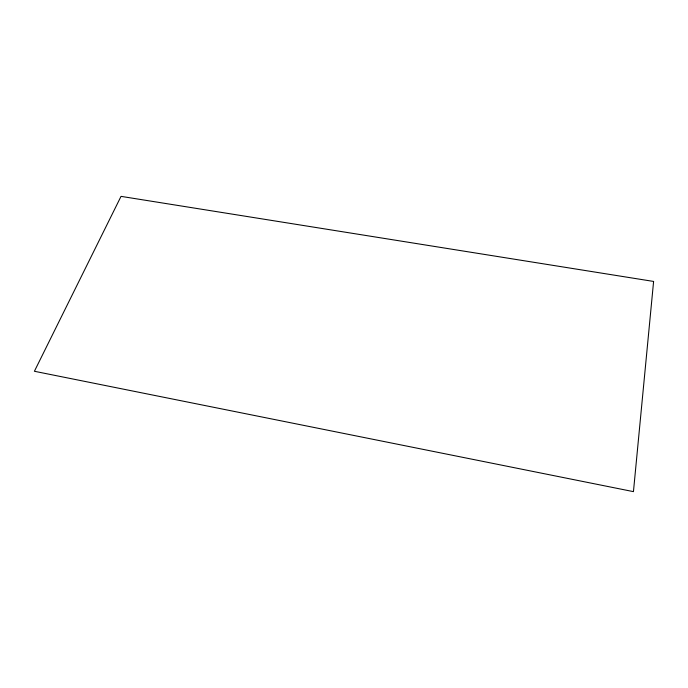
<?xml version="1.0" encoding="UTF-8"?>
<svg xmlns="http://www.w3.org/2000/svg" width="688" height="688" viewBox="0 0 688 688"><rect width="100%" height="100%" fill="white"/><g stroke="black" fill="none" stroke-linecap="round" stroke-linejoin="round"><path stroke-width="1.03" d="M653.6 281.435L633.45 491.636L34.4 371.271L121.028 196.364L653.6 281.435"/></g></svg>
